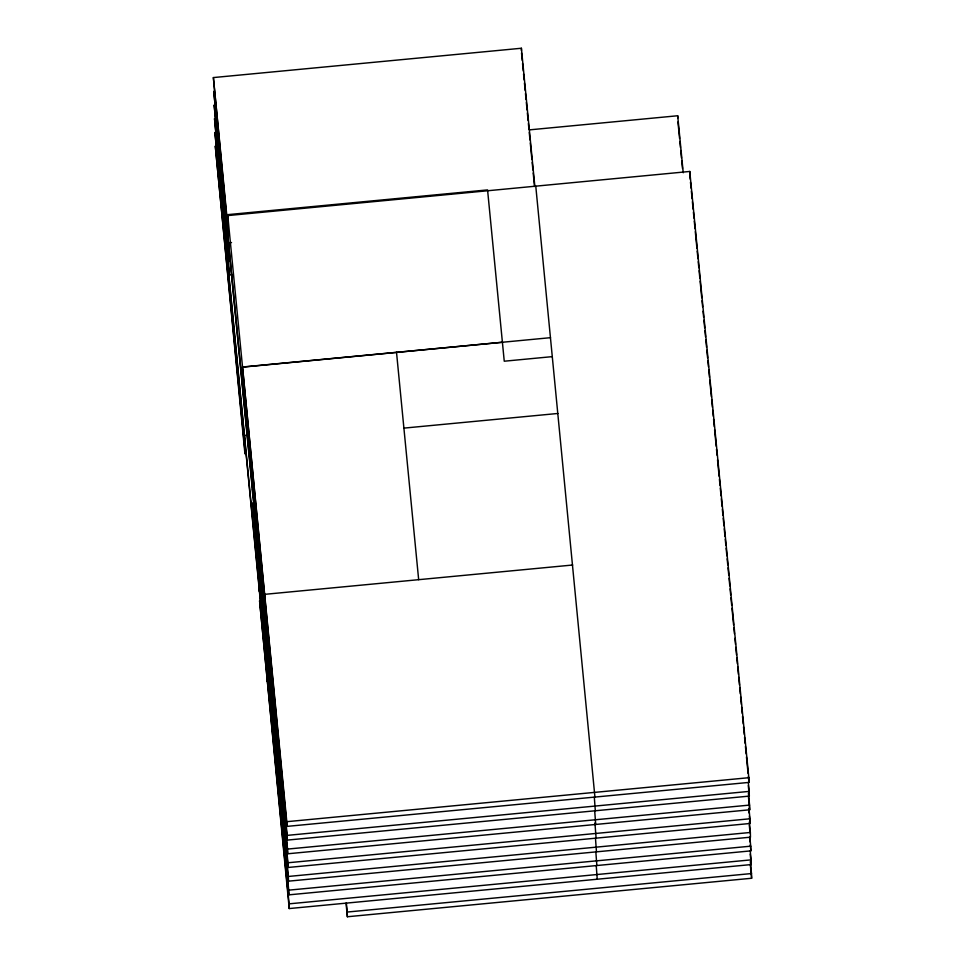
<?xml version="1.0" encoding="UTF-8"?>
<svg xmlns="http://www.w3.org/2000/svg" width="965" height="965" viewBox="0 0 965 965"><rect width="100%" height="100%" fill="white"/><g stroke="black" fill="none" stroke-linecap="round" stroke-linejoin="round"><path stroke-width="1.45" d="M552.366 356.628L504.249 361.212L487.566 189.912L227.68 214.652L228.271 233.844L213.374 77.574L521.389 48.25L534.839 186.305M529.459 129.865L677.683 115.752L683.244 172.771M227.764 215.581L689.77 171.456L748.816 777.706L748.949 782.41L286.931 826.39L242.517 367.002L550.52 337.678M231.516 242.541L228.524 242.83L228.657 247.535M229.417 274.928L214.532 118.659L229.417 274.928L232.408 274.639M242.517 367.146L502.403 342.261M247.39 435.191L244.434 435.468L244.555 440.173M403.901 428.122L557.903 413.466M572.667 565.02L264.663 594.344L264.784 599.048M286.931 826.39L286.798 821.685L748.816 777.706M749.19 791.397L749.323 796.101L287.317 840.093L287.184 835.376L749.19 791.397L748.321 782.386M749.576 805.087L749.708 809.792L287.691 853.784L287.558 849.079L749.576 805.087L748.406 793.097M749.962 818.778L750.095 823.483L288.077 867.475L287.944 862.77L749.962 818.778L749.081 809.78M750.348 832.469L750.468 837.186L288.463 881.166L288.33 876.461L750.348 832.469L749.323 821.975M750.722 846.172L750.854 850.877L288.837 894.857L288.716 890.152L750.722 846.172L749.853 837.162M751.108 859.863L751.24 864.568L289.223 908.56L289.09 903.843L751.108 859.863L750.227 850.853M751.494 873.554L751.626 878.259L347.364 916.75L347.231 912.046L751.494 873.554L750.324 861.552M690.192 179.164L689.77 171.456M690.482 182.168L691.073 188.163M691.362 191.166L692.098 198.669M692.388 201.673L693.111 209.176M693.413 212.179L693.992 218.174M694.281 221.178L695.017 228.681M695.307 231.684L696.911 248.198M697.212 251.19L697.936 258.692M698.238 261.696L698.817 267.703M699.106 270.707L699.842 278.209M700.132 281.201L701.736 297.715M702.038 300.718L702.617 306.713M703.051 311.213L703.642 317.22M703.931 320.223L704.667 327.726M704.957 330.73L705.536 336.725M705.837 339.728L706.561 347.231M706.85 350.235L707.586 357.738M707.876 360.741L708.467 366.736M708.756 369.74L709.48 377.243M709.782 380.246L711.386 396.748M711.675 399.751L712.411 407.254M712.701 410.258L713.28 416.265M713.581 419.256L714.305 426.759M714.595 429.763L716.211 446.276M716.5 449.268L717.079 455.275M717.526 459.774L719.13 476.288M719.42 479.291L720.011 485.286M720.3 488.29L721.036 495.793M721.325 498.796L722.049 506.299M722.351 509.303L722.93 515.298M723.219 518.302L723.955 525.804M724.245 528.808L724.98 536.311M725.27 539.314L725.849 545.309M726.15 548.313L726.874 555.816M727.164 558.819L727.755 564.827M728.044 567.818L728.78 575.321M729.07 578.325L729.793 585.827M730.095 588.831L730.674 594.838M730.963 597.83L731.699 605.332M731.989 608.336L733.593 624.85M733.895 627.841L734.474 633.848M734.92 638.348L735.499 644.355M735.788 647.358L736.524 654.861M736.814 657.853L737.393 663.86M737.694 666.863L738.418 674.366M738.72 677.37L739.443 684.873M739.733 687.876L740.324 693.871M740.613 696.875L741.349 704.378M741.639 707.381L742.218 713.376M742.519 716.38L743.243 723.883M743.533 726.886L744.268 734.389M744.558 737.393L745.149 743.388M745.438 746.391L746.162 753.894M746.464 756.898L748.068 773.399M748.357 776.403L748.949 782.41M748.297 785.594L749.323 796.101M748.394 796.306L749.708 809.792M748.635 808.477L749.069 812.988M749.359 815.98L750.095 823.483M749.31 825.172L750.034 832.674M749.54 837.367L749.974 841.866M750.275 844.87L750.854 850.877M750.215 854.061L751.24 864.568M677.961 121.952L679.577 138.465M679.867 141.457L680.446 147.464M680.747 150.468L681.471 157.971M681.76 160.974L682.496 168.477M750.312 864.761L751.626 878.259M535.768 186.112L594.935 797.066M594.307 797.054L595.321 810.769M521.522 52.954L522.246 60.457M522.548 63.461L523.271 70.964M523.561 73.967L524.152 79.962M524.441 82.966L525.177 90.469M525.467 93.472L526.046 99.479M526.347 102.483L527.071 109.986M527.36 112.977L528.096 120.48M528.386 123.484L528.977 129.491M529.266 132.495L529.99 139.997M530.292 142.989L531.896 159.502M532.185 162.506L532.921 170.009M533.211 173L534.526 186.51M594.693 810.757L595.707 824.46M594.935 822.94L596.093 838.151M595.465 838.139L596.466 851.842M595.839 851.83L596.853 865.533M596.225 865.521L597.239 879.236M396.519 352.346L418.665 579.688M346.351 903.035L347.231 912.046M346.049 903.24L347.364 916.75M227.68 214.652L286.798 821.685M213.374 77.574L228.138 229.139M287.184 835.376L242.903 380.693L287.317 840.093M287.558 849.079L213.76 91.265L287.691 853.784M287.944 862.77L252.89 502.813L288.077 867.475M288.33 876.461L266.183 649.119L288.463 881.166M288.716 890.152L214.906 132.35L288.837 894.857M289.09 903.843L259.573 600.725L289.223 908.56M677.683 115.752L677.756 118.104M521.389 48.25L521.45 50.602M265.037 608.034L265.17 612.751M265.423 621.737L265.556 626.442M265.809 635.428L265.942 640.133M266.569 662.81L266.702 667.515M266.955 676.501L267.088 681.218M259.187 587.034L259.32 591.738M252.504 489.122L252.637 493.827M228.91 256.521L214.146 104.956L229.031 261.226L228.91 256.521M244.808 449.159L215.291 146.041L244.941 453.876L244.808 449.159"/></g></svg>
